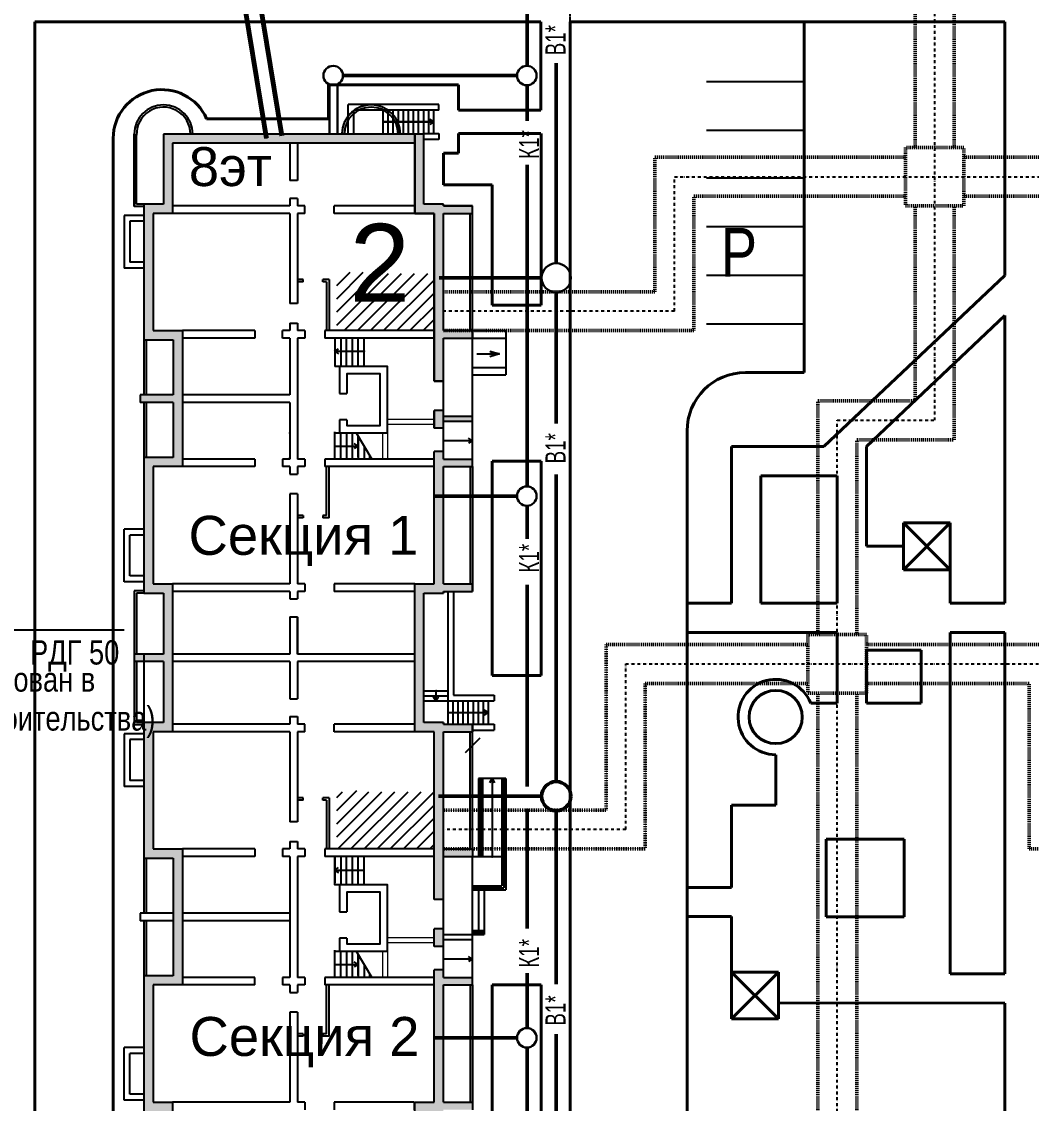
# Model space of a CAD drawing. Header units: millimetres. Extents: x 1819 to 103850, y 69161 to 132521.
# Drawn here: x 29863 to 40223, y 105575 to 116678 of the extents above; entities that cross this region are included whole.
import ezdxf

# ---------------------------------------------------------------- set-up
doc = ezdxf.new("R2010")
doc.units = ezdxf.units.MM
for name, pattern in [('DASHED', [0.75, 0.5, -0.25]), ('DASHED2', [0.375, 0.25, -0.125]), ('KL', [4, 2, -2]), ('PKP', [12, 6, -3, 0, -3])]:
    doc.linetypes.add(name, pattern=pattern)
for name, color, linetype in [('A3-05', 2, 'Continuous'), ('ГСН', 2, 'Continuous'), ('Картограмма', 104, 'Continuous'), ('ЛИНИЯ', 7, 'Continuous'), ('Покрытия', 13, 'Continuous'), ('СТЕНЫ', 7, 'Continuous'), ('СЪЕМКА', 46, 'Continuous'), ('ТС', 1, 'Continuous')]:
    doc.layers.add(name, color=color, linetype=linetype)
doc.layers.add('В1', color=140, linetype='Continuous', lineweight=80)
doc.layers.add('К2', color=54, linetype='Continuous', lineweight=60)
doc.styles.add('SPEC', font='RUSS.shx', dxfattribs={"width": 0.7})
doc.styles.get("Standard").update_dxf_attribs({"font": 'txt.shx', "width": 0.8})
doc.styles.add('ZAGOL', font='arial.ttf', dxfattribs={"width": 1.2})
doc.styles.add('СГЕНЕРИР_СТИЛЬ_3', font='arial.ttf')
doc.linetypes.add('FENCELINE1', pattern='A,0.25,-0.1,[133,ltypeshp.shx,S=0.1,R=0,X=-0.1,Y=0],-0.1,1', length=1.45)
doc.linetypes.add('oIo_LINE', pattern='A,2.5,-0.25,[133,ltypeshp.shx,S=0.1,R=0,X=-0.1,Y=0.3],-0.2,[130,ltypeshp.shx,S=0.5,R=-25,X=0,Y=0],-0.2,[133,ltypeshp.shx,S=0.1,R=0,X=-0.1,Y=-0.3],-0.25', length=3.4)
doc.linetypes.add('Provod_pr', pattern='A,15,-1.5,["/",Standard,S=2.5,R=0,X=-0.75,Y=-1.25],-1.5', length=18)
picture_1 = doc.add_image_def('image1.tif', size_in_pixel=(4134, 3602))
pattern_1 = [(45, (-852476.14, 1172171.73), (-67.351921, 67.351921), [])]

# ---------------------------------------------------------------- blocks, each defined once
blk = doc.blocks.new('_OBLIQUE')
at = {"color": 0, "linetype": 'ByBlock'}
blk.add_line((-0.5, -0.5), (0.5, 0.5), dxfattribs=at)

msp = doc.modelspace()

# ---------------------------------------------------------------- hatches: boundary and pattern name
at = {"layer": 'СТЕНЫ', "linetype": 'Continuous'}
for points in [[(31418.76, 113412.38), (31418.76, 112846.38), (31078.76, 112846.38), (31078.76, 112770.38), (31418.76, 112770.38), (31418.76, 112204.38), (31118.76, 112204.38), (31118.76, 112110.38), (31512.76, 112110.38), (31512.76, 112282.38), (31512.76, 113506.38), (31212.76, 113506.38), (31212.76, 114710.38), (31412.76, 114710.38), (31412.76, 114882.38), (31412.76, 115430.38), (32031.09, 115430.38), (32031.09, 115524.38), (31318.76, 115524.38), (31318.76, 114804.38), (31118.76, 114804.38), (31118.76, 113412.38)], [(33896.76, 115430.38), (33896.76, 115524.38), (32031.09, 115524.38), (32031.09, 115430.38)], [(34190.76, 112988.38), (34190.76, 113430.38), (34490.76, 113432.38), (34490.76, 113506.38), (34190.76, 113506.38), (34190.76, 114710.38), (34490.76, 114710.38), (34490.76, 114786.38), (34190.76, 114786.38), (34190.76, 114804.38), (33990.76, 114804.38), (33990.76, 115524.38), (33896.76, 115524.38), (33896.76, 115430.38), (33896.76, 114710.38), (34096.76, 114710.38), (34096.76, 112988.38)], [(31412.76, 109390.38), (31412.76, 110586.38), (31412.76, 110906.38), (31212.76, 110906.38), (31212.76, 112110.38), (31118.76, 112110.38), (31118.76, 110812.38), (31318.76, 110812.38), (31318.76, 110186.38), (31018.76, 110186.38), (31018.76, 110110.38), (31318.76, 110110.38), (31318.76, 109484.38), (31118.76, 109484.38), (31118.76, 108092.38), (31418.76, 108092.38), (31418.76, 106884.38), (31118.76, 106884.38), (31118.76, 105492.38), (31318.76, 105492.38), (31318.76, 104772.38), (33990.76, 104772.38), (33990.76, 105492.38), (34190.76, 105492.38), (34190.76, 105510.38), (34490.76, 105510.38), (34490.76, 105586.38), (34190.76, 105586.38), (34190.76, 106790.38), (34490.76, 106790.38), (34490.76, 106866.38), (34190.76, 106866.38), (34190.76, 106944.38), (34096.76, 106944.38), (34096.76, 105586.38), (33896.76, 105586.38), (33896.76, 104866.38), (33416.76, 104866.38), (31412.76, 104866.38), (31412.76, 105266.38), (31412.76, 105586.38), (31212.76, 105586.38), (31212.76, 106790.38), (31239.76, 106790.38), (31512.76, 106790.38), (31512.76, 108014.38), (31512.76, 108186.38), (31391.76, 108186.38), (31212.76, 108186.38), (31212.76, 109390.38)], [(34190.76, 107186.38), (34190.76, 107366.38), (34096.76, 107366.38), (34096.76, 107186.38)]]:
    msp.add_hatch(color=244, dxfattribs=at).paths.add_polyline_path(points)
h = msp.add_hatch(color=244, dxfattribs=at)
h.paths.add_polyline_path([(34096.76, 109390.38), (34096.76, 107668.38), (34190.76, 107668.38), (34190.76, 108110.38), (34190.76, 109390.38), (34490.76, 109390.38), (34490.76, 109466.38), (34190.76, 109466.38), (34190.76, 109484.38), (33990.76, 109484.38), (33990.76, 110812.38), (34190.76, 110812.38), (34190.76, 110830.38), (34490.76, 110830.38), (34490.76, 110906.38), (34190.76, 110906.38), (34190.76, 112110.38), (34490.76, 112110.38), (34490.76, 112186.38), (34210.76, 112186.38), (34190.76, 112186.38), (34190.76, 112264.38), (34096.76, 112264.38), (34096.76, 110906.38), (33896.76, 110906.38), (33896.76, 109390.38)])
h.paths.add_polyline_path([(34490.76, 108110.38), (34490.76, 108186.38), (34190.76, 108186.38), (34190.76, 108110.38)], flags=17)
h.paths.add_polyline_path([(34490.76, 112578.38), (34490.76, 112628.38), (34190.76, 112628.38), (34190.76, 112578.38)])
h.paths.add_polyline_path([(34190.76, 112506.38), (34190.76, 112686.38), (34096.76, 112686.38), (34096.76, 112506.38)])
at = {"layer": 'ТС'}
h = msp.add_hatch(dxfattribs=at)
h.set_pattern_fill('ANSI31', color=256, scale=30, style=0)
h.set_pattern_definition(pattern_1)
h.paths.add_polyline_path([(34096.76, 113874.38), (34096.76, 114093.24), (33399.31, 114093.24), (33399.31, 114105.1), (33199.65, 114105.1), (33199.65, 114093.24), (33096.85, 114093.24), (33096.85, 113506.38), (34096.76, 113506.38)])
h = msp.add_hatch(dxfattribs=at)
h.set_pattern_fill('ANSI31', color=256, scale=30, style=0)
h.set_pattern_definition(pattern_1)
h.paths.add_polyline_path([(34096.76, 108773.24), (33399.31, 108773.24), (33399.31, 108785.1), (33199.65, 108785.1), (33199.65, 108773.24), (33096.85, 108773.24), (33096.85, 108186.38), (34096.76, 108186.38)])

# ---------------------------------------------------------------- linework, layer by layer
at = {"linetype": 'Provod_pr', "ltscale": 0.05}
msp.add_line((32375.54, 115479.46), (32072.09, 117327.51), dxfattribs=at)
at = {"linetype": 'oIo_LINE', "lineweight": 50, "ltscale": 20, "const_width": 50}
msp.add_lwpolyline([(32072.09, 117327.51), (32375.54, 115479.46)], dxfattribs=at)
at = {"layer": 'A3-05', "color": 7}
for p, q in [((31318.76, 115524.38), (31318.76, 114804.38)), ((33990.76, 115524.38), (31318.76, 115524.38)), ((33990.76, 114804.38), (33990.76, 115524.38)), ((31318.76, 114804.38), (31118.76, 114804.38)), ((31118.76, 114804.38), (31118.76, 113412.38)), ((34190.76, 114804.38), (33990.76, 114804.38))]:
    msp.add_line(p, q, dxfattribs=at)
at = {"layer": 'В1', "lineweight": 50, "ltscale": 20}
for p, q in [((35348.76, 114198.26), (35348.76, 116250.06)), ((35198.76, 114048.26), (34145.8, 114048.26)), ((35348.76, 112553.31), (35348.76, 113898.26)), ((35348.76, 108878.26), (35348.76, 112029.74)), ((35198.76, 108728.26), (34141.07, 108728.26)), ((35348.76, 106798.05), (35348.76, 108578.26)), ((35348.76, 102918.38), (35348.76, 106285.57))]:
    msp.add_line(p, q, dxfattribs=at)
at = {"layer": 'В1', "lineweight": 30, "ltscale": 20}
msp.add_circle((35348.76, 114048.26), 150, dxfattribs=at)
at = {"layer": 'В1', "lineweight": 50, "ltscale": 20}
msp.add_circle((35348.76, 108728.26), 150, dxfattribs=at)
at = {"layer": 'ГСН', "color": 5}
msp.add_line((30914.99, 110433.75), (27232.54, 110433.75), dxfattribs=at)
at = {"layer": 'К2', "lineweight": 50, "ltscale": 20}
for p, q in [((35048.76, 116224.37), (35048.76, 119888.27)), ((33160.21, 116124.38), (34947.35, 116124.38)), ((35048.76, 115659.99), (35048.76, 116024.39)), ((35048.76, 113934.62), (35048.76, 115207.51)), ((35048.76, 111908.37), (35048.76, 113934.62)), ((34947.35, 111808.38), (34096.76, 111808.38)), ((35048.76, 111368.1), (35048.76, 111708.39)), ((35048.76, 108826.56), (35048.76, 110898.45)), ((35048.76, 107369.12), (35048.76, 108597.43)), ((35048.76, 106348.37), (35048.76, 106912.18)), ((34947.35, 106248.38), (34096.76, 106248.38)), ((35048.76, 103168.37), (35048.76, 106148.39))]:
    msp.add_line(p, q, dxfattribs=at)
at = {"layer": 'К2', "lineweight": 30, "ltscale": 20}
for p, q in [((33022.57, 116031.74), (33022.57, 115516.9)), ((33104.6, 116034.77), (33104.6, 115518.64))]:
    msp.add_line(p, q, dxfattribs=at)
for centre in [(33060.21, 116124.38), (35047.35, 116124.38), (35047.35, 111808.38), (35047.35, 106248.38)]:
    msp.add_circle(centre, 100, dxfattribs=at)
at = {"layer": 'Картограмма', "color": 7, "linetype": 'DASHED2', "ltscale": 30}
msp.add_line((35490.76, 116676.38), (35490.76, 117276.38), dxfattribs=at)
at = {"layer": 'Картограмма', "color": 22}
for p, q in [((35996.9, 116676.38), (36348.79, 116676.38)), ((35996.9, 116676.38), (36348.79, 116676.38)), ((38390.76, 116676.38), (38898.3, 116676.38)), ((35490.76, 116176.38), (35490.76, 109097.91)), ((35490.76, 116176.38), (35490.76, 109097.91)), ((35490.76, 116176.38), (35490.76, 113986.75)), ((35490.76, 116176.38), (35490.76, 114638.41)), ((37890.76, 116176.38), (37890.76, 114638.41)), ((34690.76, 114504.38), (34690.76, 113986.75)), ((31118.76, 110191.38), (31118.76, 108225.38)), ((36690.76, 105868.38), (36690.76, 109397.91)), ((29998.14, 108135.38), (29998.14, 108225.38)), ((38117.51, 107787.89), (38117.51, 107981.93)), ((38117.51, 107787.89), (38117.51, 107981.93)), ((38917.51, 107787.89), (38917.51, 107981.93)), ((38917.51, 107787.89), (38917.51, 107981.93))]:
    msp.add_line(p, q, dxfattribs=at)
at = {"layer": 'ЛИНИЯ', "lineweight": 40}
for p, q in [((35190.76, 116676.38), (29998.14, 116676.38)), ((29998.14, 104568.38), (29998.14, 116676.38)), ((35190.76, 115768.38), (35190.76, 116676.38)), ((35490.76, 104568.38), (35490.76, 116676.38)), ((39950.76, 116676.38), (35490.76, 116676.38)), ((37890.76, 113076.38), (37890.76, 116676.38)), ((39950.76, 116676.38), (39950.76, 114073.26)), ((33012.76, 115680.38), (33012.76, 116028.38)), ((33012.76, 116028.38), (34344.76, 116028.38)), ((34344.76, 116028.38), (34344.76, 115768.38)), ((34344.76, 115768.38), (35190.76, 115768.38)), ((31761.16, 115680.38), (33012.76, 115680.38)), ((30802.9, 115480.38), (30802.9, 104772.38)), ((34344.76, 115528.38), (35190.76, 115528.38)), ((34344.76, 115528.38), (34344.76, 115328.38)), ((35194.82, 115528.38), (35194.82, 113768.01)), ((34190.76, 115328.38), (34190.76, 115004.38)), ((34190.76, 115328.38), (34344.76, 115328.38)), ((34190.76, 115328.38), (34190.76, 115004.38)), ((34190.76, 115004.38), (34690.76, 115004.38)), ((34690.76, 115004.38), (34690.76, 113768.01)), ((38095.23, 112316.74), (39950.76, 114073.26)), ((34690.76, 113768.01), (35194.82, 113768.01)), ((38531.61, 112316.74), (39950.76, 113660.16)), ((39950.76, 113660.16), (39950.76, 110709.88)), ((37290.76, 113076.38), (37890.76, 113076.38)), ((36690.76, 104568.38), (36690.76, 112476.38)), ((37147.92, 110709.88), (37147.92, 112316.74)), ((38095.23, 112316.74), (37147.92, 112316.74)), ((38531.61, 112316.74), (38531.61, 111292.86)), ((34690.76, 112168.38), (35194.82, 112168.38)), ((34690.76, 112168.38), (34690.76, 109966.38)), ((35194.82, 112168.38), (35194.82, 109966.38)), ((37447.92, 110709.88), (37447.92, 112016.74)), ((38230.65, 112016.74), (37447.92, 112016.74)), ((38230.65, 110709.88), (38230.65, 112016.74)), ((38911.35, 111532.86), (38911.35, 111052.86)), ((38911.35, 111532.86), (39391.35, 111532.86)), ((38911.35, 111532.86), (39391.35, 111052.86)), ((39391.35, 111532.86), (38911.35, 111052.86)), ((39391.35, 111532.86), (39391.35, 111052.86)), ((38911.35, 111292.86), (38531.61, 111292.86)), ((38911.35, 111052.86), (39391.35, 111052.86)), ((39391.35, 110709.88), (39391.35, 111052.86)), ((37147.92, 110709.88), (36690.76, 110709.88)), ((38230.65, 110709.88), (37447.92, 110709.88)), ((39950.76, 110709.88), (39391.35, 110709.88)), ((38231.61, 110409.88), (36690.76, 110409.88)), ((38231.61, 110409.88), (38231.61, 109684.14)), ((38231.61, 110409.88), (38231.61, 109684.14)), ((39950.76, 110409.88), (39391.35, 110409.88)), ((39391.35, 106905.67), (39391.35, 110409.88)), ((39391.35, 106905.67), (39391.35, 110409.88)), ((39950.76, 110409.88), (39950.76, 106905.2)), ((38531.61, 110228.3), (38531.61, 109684.14)), ((39091.35, 110228.3), (38531.61, 110228.3)), ((38531.61, 110228.3), (38531.61, 109684.14)), ((39091.35, 110228.3), (38531.61, 110228.3)), ((39091.35, 109684.14), (39091.35, 110228.3)), ((34690.76, 109966.38), (35194.82, 109966.38)), ((38231.61, 109684.14), (37959.34, 109684.14)), ((39091.35, 109684.14), (38531.61, 109684.14)), ((39391.35, 107405.67), (39391.35, 109397.91)), ((37601.13, 108637.09), (37601.13, 109154.08)), ((37147.92, 107791.9), (37147.92, 108637.09)), ((37147.92, 108637.09), (37601.13, 108637.09)), ((38117.51, 107489.52), (38117.51, 108287.89)), ((38117.51, 108287.89), (38917.51, 108287.89)), ((38117.51, 108287.89), (38917.51, 108287.89)), ((38917.51, 107489.52), (38917.51, 108287.89)), ((37147.92, 107791.9), (36690.76, 107791.9)), ((37147.92, 107491.9), (36690.76, 107491.9)), ((37147.92, 106607.56), (37147.92, 107491.9)), ((38917.51, 107489.52), (38117.51, 107489.52)), ((37147.92, 106922.95), (37147.92, 106442.95)), ((37147.92, 106922.95), (37627.92, 106922.95)), ((37147.92, 106922.95), (37627.92, 106442.95)), ((37627.92, 106922.95), (37147.92, 106442.95)), ((37627.92, 106922.95), (37627.92, 106442.95)), ((39391.35, 106905.67), (39950.76, 106905.2)), ((34690.76, 106790.38), (35194.82, 106790.38)), ((34690.76, 106790.38), (34690.76, 105310.38)), ((35194.82, 106790.38), (35194.82, 104768.38)), ((37627.92, 106607.15), (39950.76, 106605.2)), ((39950.76, 106605.2), (39950.76, 103568.38)), ((37147.92, 106442.95), (37627.92, 106442.95))]:
    msp.add_line(p, q, dxfattribs=at)
at = {"layer": 'ЛИНИЯ'}
for p, q in [((30098.76, 116676.38), (29998.14, 116676.38)), ((36890.76, 116063.05), (37890.76, 116063.05)), ((36890.76, 115563.05), (37890.76, 115563.05)), ((36890.76, 115076.38), (37890.76, 115076.38)), ((36890.76, 114576.38), (37890.76, 114576.38)), ((36890.76, 114076.38), (37890.76, 114076.38)), ((36890.76, 113576.38), (37890.76, 113576.38)), ((37890.76, 113076.38), (37290.76, 113076.38))]:
    msp.add_line(p, q, dxfattribs=at)
at = {"layer": 'ЛИНИЯ', "linetype": 'Continuous', "lineweight": 20}
msp.add_line((34092.9, 106386.38), (34092.9, 106066.38), dxfattribs=at)
at = {"layer": 'ЛИНИЯ', "lineweight": 40}
msp.add_circle((37600.58, 109540.52), 272.99, dxfattribs=at)
for centre, radius, start, end in [((31302.9, 115480.38), 500, 23.578178, 180), ((37290.76, 112476.38), 600, 90, 180), ((37600.58, 109540.52), 386.44, 21.817441, 270.081839)]:
    msp.add_arc(centre, radius, start, end, dxfattribs=at)
at = {"layer": 'Покрытия'}
for p, q in [((34535.03, 113267.51), (34766.23, 113267.51)), ((34766.23, 113267.51), (34666.13, 113238.75)), ((34666.14, 113297.1), (34766.23, 113267.51)), ((34766.23, 113267.51), (34670.36, 113267.51))]:
    msp.add_line(p, q, dxfattribs=at)
at = {"layer": 'СТЕНЫ', "color": 244}
for p, q in [((34144.76, 115828.38), (33212.76, 115828.38)), ((33212.76, 115524.38, 153.52), (33212.76, 115828.38, -37.75)), ((34144.76, 115768.38), (34144.76, 115828.38)), ((34144.76, 115768.38), (33272.76, 115768.38)), ((33272.76, 115524.38, 153.52), (33272.76, 115768.38)), ((33572.76, 115528.38), (33572.76, 115768.38)), ((33624.76, 115528.38), (33624.76, 115768.38)), ((33676.76, 115528.38), (33676.76, 115768.38)), ((33728.76, 115528.38), (33728.76, 115768.38)), ((33780.76, 115528.38), (33780.76, 115768.38)), ((33832.76, 115528.38), (33832.76, 115768.38)), ((33884.76, 115528.38), (33884.76, 115768.38)), ((33936.76, 115528.38), (33936.76, 115768.38)), ((33988.76, 115528.38), (33988.76, 115768.38)), ((34040.76, 115528.38), (34040.76, 115768.38)), ((34092.76, 115528.38), (34092.76, 115768.38)), ((34092.76, 115648.38), (33572.76, 115648.38)), ((33572.76, 115648.38), (34092.76, 115648.38)), ((34092.76, 115648.38), (34051.12, 115674.21)), ((34092.76, 115648.38), (34051.12, 115622.55)), ((31018.76, 115524.38), (31018.76, 114786.38)), ((31018.76, 114780.38), (31018.76, 115524.38)), ((31042.76, 114804.38), (31042.76, 115524.38)), ((31318.76, 115524.38), (31318.76, 114804.38)), ((33990.76, 115524.38), (31318.76, 115524.38)), ((33896.76, 114710.38), (33896.76, 115524.38)), ((33990.76, 114804.38), (33990.76, 115524.38)), ((34144.76, 115468.38), (33990.76, 115468.38)), ((33994.76, 115528.38), (34144.76, 115528.38)), ((34144.76, 115528.38), (34144.76, 115468.38)), ((31412.76, 115430.38), (31412.76, 114710.38)), ((33896.76, 115430.38), (31412.76, 115430.38)), ((32616.76, 115430.38), (32616.76, 115046.38)), ((32692.76, 115430.38), (32692.76, 115046.38)), ((32692.76, 115046.38), (32616.76, 115046.38)), ((31118.76, 114804.38), (31042.76, 114804.38)), ((31318.76, 114804.38), (31118.76, 114804.38)), ((31118.76, 114804.38), (31118.76, 113412.38)), ((31412.76, 114882.38), (31412.76, 114710.38)), ((32692.76, 114864.38), (32616.76, 114864.38)), ((32616.76, 114864.38), (32616.76, 114786.38)), ((32692.76, 114864.38), (32692.76, 114786.38)), ((34190.76, 114804.38), (33990.76, 114804.38)), ((34190.76, 114786.38), (34190.76, 114804.38)), ((34190.76, 114786.38), (34190.76, 114804.38)), ((31118.76, 114780.38), (31018.76, 114780.38)), ((31412.76, 114710.38), (31212.76, 114710.38)), ((31212.76, 114710.38), (31212.76, 113506.38)), ((32616.76, 114786.38), (31412.76, 114786.38)), ((32616.76, 114710.38), (31412.76, 114710.38)), ((32616.76, 114710.38), (32616.76, 113786.38)), ((32770.76, 114786.38), (32692.76, 114786.38)), ((32770.76, 114710.38), (32692.76, 114710.38)), ((32692.76, 114710.38), (32692.76, 113786.38)), ((32770.76, 114710.38), (32770.76, 114786.38)), ((33896.76, 114786.38), (33070.76, 114786.38)), ((33070.76, 114710.38), (33070.76, 114786.38)), ((33896.76, 114710.38), (33070.76, 114710.38)), ((34096.76, 114710.38), (33896.76, 114710.38)), ((34096.76, 113662.38, 180), (34096.76, 114710.38)), ((34190.76, 114786.38), (34490.76, 114786.38)), ((34190.76, 113506.38), (34190.76, 114710.38)), ((34190.76, 114710.38), (34490.76, 114710.38)), ((34466.76, 113506.38), (34466.76, 114710.38)), ((34490.76, 113506.38), (34490.76, 114710.38)), ((30916.76, 114688.38, 180), (30916.76, 114148.38, 180)), ((31114.76, 114688.38, 180), (30916.76, 114688.38, 180)), ((30974.76, 114628.38, 180), (30974.76, 114208.38, 180)), ((31114.76, 114628.38, 180), (30974.76, 114628.38, 180)), ((31116.76, 114148.38, 180), (30916.76, 114148.38, 180)), ((31116.76, 114208.38, 180), (30974.76, 114208.38, 180)), ((32752.76, 114032.38), (32692.76, 114032.38)), ((32752.76, 114006.38), (32752.76, 114032.38)), ((32752.76, 114006.38), (32752.76, 114032.38)), ((32952.76, 114006.38), (32952.76, 114032.38)), ((33018.76, 114032.38), (32952.76, 114032.38)), ((32952.76, 114006.38), (32952.76, 114032.38)), ((33018.76, 114032.38), (32952.76, 114032.38)), ((33018.76, 114032.38), (33018.76, 113506.38)), ((32752.76, 114006.38), (32692.76, 114006.38)), ((32992.76, 114006.38), (32952.76, 114006.38)), ((32992.76, 114006.38), (32952.76, 114006.38)), ((32992.76, 114006.38), (32992.76, 113506.38)), ((34096.76, 112988.38), (34096.76, 113874.38)), ((32692.76, 113786.38), (32616.76, 113786.38)), ((32692.76, 113786.38), (32616.76, 113786.38)), ((32616.76, 113584.38), (32616.76, 113506.38)), ((32616.76, 113584.38), (32692.76, 113584.38)), ((32616.76, 113584.38), (32692.76, 113584.38)), ((32692.76, 113584.38), (32692.76, 113506.38)), ((31212.76, 113506.38), (31239.76, 113506.38)), ((31212.76, 113506.38), (31512.76, 113506.38)), ((31512.76, 113506.38), (31512.76, 112110.38)), ((32256.76, 113506.38), (31512.76, 113506.38)), ((32616.76, 113506.38), (32538.76, 113506.38)), ((32538.76, 113430.38), (32538.76, 113506.38)), ((32770.76, 113506.38), (32692.76, 113506.38)), ((32770.76, 113506.38), (32770.76, 113430.38)), ((34096.76, 113506.38), (32972.76, 113506.38)), ((32972.76, 113506.38), (32972.76, 113430.38)), ((34190.76, 113506.38), (34490.76, 113506.38)), ((34190.76, 113506.38), (34490.76, 113506.38)), ((34490.72, 113507.35), (34830.69, 113507.35)), ((34490.76, 113506.38), (34490.76, 113430.38)), ((34490.76, 113506.38), (34490.76, 113430.38)), ((34830.69, 113507.35), (34830.69, 113052.17)), ((31118.76, 113412.38), (31418.76, 113412.38)), ((31118.76, 113412.38), (31118.76, 112846.38)), ((31142.76, 113412.38), (31142.76, 112846.38)), ((31418.76, 113412.38), (31418.76, 112846.38)), ((32256.76, 113430.38), (31512.76, 113430.38)), ((32616.76, 113430.38), (32538.76, 113430.38)), ((32616.76, 113430.38), (32616.76, 112846.38)), ((32692.76, 113430.38), (32692.76, 112186.38)), ((32770.76, 113430.38), (32692.76, 113430.38)), ((34096.76, 113430.38), (32972.76, 113430.38)), ((33076.76, 113430.38), (33076.76, 113138.38)), ((33136.76, 113430.38), (33136.76, 113138.38)), ((33196.76, 113138.38), (33196.76, 113430.38)), ((33256.76, 113138.38), (33256.76, 113430.38)), ((33316.76, 113138.38), (33316.76, 113430.38)), ((33376.76, 113138.38), (33376.76, 113430.38)), ((34190.76, 112186.38), (34190.76, 113430.38)), ((34190.76, 113430.38), (34490.76, 113430.38)), ((34210.76, 113430.38), (34490.76, 113430.38)), ((34490.72, 113430.38), (34830.69, 113430.38)), ((34490.76, 112630.38), (34490.76, 113432.38)), ((33074.52, 113295.38), (33116.15, 113321.21)), ((33074.52, 113295.38), (33378.35, 113296.11)), ((33074.52, 113295.38), (33116.15, 113269.55)), ((33124.76, 113138.38), (33076.76, 113138.38)), ((34490.72, 113128.38), (34830.69, 113128.38)), ((34490.72, 113052.17), (34830.69, 113052.17)), ((34190.76, 112988.38), (34096.76, 112988.38)), ((31078.76, 112846.38), (31078.76, 112770.38)), ((31418.76, 112846.38), (31078.76, 112846.38)), ((32616.76, 112846.38), (31512.76, 112846.38)), ((31418.76, 112770.38), (31078.76, 112770.38)), ((31118.76, 112770.38), (31118.76, 112204.38)), ((31142.76, 112770.38), (31142.76, 112204.38)), ((31418.76, 112770.38), (31418.76, 112204.38)), ((32616.76, 112770.38), (31512.76, 112770.38)), ((32616.76, 112770.38), (32616.76, 112186.38)), ((34096.76, 112506.38), (34096.76, 112686.38)), ((34096.76, 112686.38), (34096.76, 112506.38)), ((34190.76, 112686.38), (34096.76, 112686.38)), ((34190.76, 112628.38), (34490.76, 112628.38)), ((34490.76, 112186.38), (34490.76, 112628.38)), ((34190.76, 112506.38), (34096.76, 112506.38)), ((34190.76, 112578.38), (34490.76, 112578.38)), ((34200.76, 112578.38), (34490.76, 112578.38)), ((32616.76, 112462.38), (32616.76, 112450.38)), ((32616.76, 112450.38), (32616.76, 112462.38)), ((33076.76, 112446.38), (33076.76, 112467.38)), ((33136.76, 112186.38), (33136.76, 112457.38)), ((33196.76, 112457.38), (33196.76, 112186.38)), ((33256.76, 112186.38), (33256.76, 112457.38)), ((33316.76, 112206.38), (33316.76, 112420.77)), ((33316.76, 112420.77), (33316.76, 112186.38)), ((34490.76, 112376.38), (34190.76, 112376.38)), ((34490.76, 112376.38), (34449.12, 112402.21)), ((34490.76, 112376.38), (34449.12, 112350.55)), ((31512.76, 112282.38), (31512.76, 112110.38)), ((33076.76, 112321.38), (33316.76, 112321.38)), ((33316.76, 112321.38), (33275.12, 112347.21)), ((33316.76, 112321.38), (33275.12, 112295.55)), ((33376.76, 112319.79), (33376.76, 112186.38)), ((34096.76, 110906.38), (34096.76, 112264.38)), ((34190.76, 112264.38), (34096.76, 112264.38)), ((31418.76, 112204.38), (31118.76, 112204.38)), ((31118.76, 112204.38), (31118.76, 110812.38)), ((32256.76, 112186.38), (31512.76, 112186.38)), ((32538.76, 112186.38), (32538.76, 112110.38)), ((32616.76, 112186.38), (32538.76, 112186.38)), ((32616.76, 112202.38), (32616.76, 112204.38)), ((32770.76, 112186.38), (32692.76, 112186.38)), ((32770.76, 112186.38), (32770.76, 112110.38)), ((34096.76, 112186.38), (32972.76, 112186.38)), ((32972.76, 112186.38), (32972.76, 112110.38)), ((33436.76, 112186.38), (33436.76, 112218.82)), ((34190.76, 112186.38), (34490.76, 112186.38)), ((34210.76, 112186.38), (34490.76, 112186.38)), ((34490.76, 112110.38), (34490.76, 112186.38)), ((34490.76, 112110.38), (34490.76, 112186.38)), ((31512.76, 112110.38), (31212.76, 112110.38)), ((31239.76, 112110.38), (31212.76, 112110.38)), ((31212.76, 112110.38), (31212.76, 110906.38)), ((32256.76, 112110.38), (31512.76, 112110.38)), ((32616.76, 112110.38), (32538.76, 112110.38)), ((32616.76, 112110.38), (32616.76, 112032.38)), ((32616.76, 112032.38), (32692.76, 112032.38)), ((32692.76, 112110.38), (32692.76, 112032.38)), ((32770.76, 112110.38), (32692.76, 112110.38)), ((34096.76, 112110.38), (32972.76, 112110.38)), ((32992.76, 111610.38), (32992.76, 112110.38)), ((33018.76, 111584.38), (33018.76, 112110.38)), ((34190.76, 110906.38), (34190.76, 112110.38)), ((34190.76, 112110.38), (34490.76, 112110.38)), ((34190.76, 112110.38), (34490.76, 112110.38)), ((34466.76, 112110.38), (34466.76, 110906.38)), ((34490.76, 112110.38), (34490.76, 110906.38)), ((32616.76, 111830.38), (32616.76, 110906.38)), ((32692.76, 111830.38), (32616.76, 111830.38)), ((32692.76, 111830.38), (32692.76, 110906.38)), ((32752.76, 111610.38), (32692.76, 111610.38)), ((32752.76, 111584.38), (32692.76, 111584.38)), ((32752.76, 111610.38), (32752.76, 111584.38)), ((32952.76, 111610.38), (32952.76, 111584.38)), ((32992.76, 111610.38), (32952.76, 111610.38)), ((33018.76, 111584.38), (32952.76, 111584.38)), ((30914.76, 110928.38, 180), (30914.76, 111468.38, 180)), ((31116.76, 111468.38, 180), (30914.76, 111468.38, 180)), ((30974.76, 110988.38, 180), (30974.76, 111408.38, 180)), ((31116.76, 111408.38, 180), (30974.76, 111408.38, 180)), ((31114.76, 110928.38, 180), (30914.76, 110928.38, 180)), ((31114.76, 110988.38, 180), (30974.76, 110988.38, 180)), ((31018.76, 110836.38), (31018.76, 110186.38)), ((31118.76, 110836.38), (31018.76, 110836.38)), ((31042.76, 110812.38), (31042.76, 110186.38)), ((31118.76, 110812.38), (31042.76, 110812.38)), ((31118.76, 110812.38), (31318.76, 110812.38)), ((31212.76, 110906.38), (31412.76, 110906.38)), ((31318.76, 110812.38), (31318.76, 110186.38)), ((31412.76, 110906.38), (31412.76, 110586.38)), ((32616.76, 110906.38), (31412.76, 110906.38)), ((32616.76, 110830.38), (31412.76, 110830.38)), ((32616.76, 110830.38), (32616.76, 110752.38)), ((32770.76, 110906.38), (32692.76, 110906.38)), ((32692.76, 110830.38), (32692.76, 110752.38)), ((32770.76, 110830.38), (32692.76, 110830.38)), ((32770.76, 110906.38), (32770.76, 110830.38)), ((33070.76, 110906.38), (33070.76, 110830.38)), ((33896.76, 110906.38), (33070.76, 110906.38)), ((33896.76, 110830.38), (33070.76, 110830.38)), ((33896.76, 109390.38), (33896.76, 110906.38)), ((33896.76, 110906.38), (34096.76, 110906.38)), ((33990.76, 109484.38), (33990.76, 110812.38)), ((33990.76, 110812.38), (34190.76, 110812.38)), ((34190.76, 110906.38), (34490.76, 110906.38)), ((34190.76, 110906.38), (34490.76, 110906.38)), ((34190.76, 110812.38), (34190.76, 110830.38)), ((34190.76, 110812.38), (34190.76, 110830.38)), ((34190.76, 110830.38), (34190.76, 110812.38)), ((34190.76, 110830.38), (34490.76, 110830.38)), ((34190.76, 110830.38), (34190.76, 110812.38)), ((34190.76, 110830.38), (34490.76, 110830.38)), ((34234.76, 110830.38), (34234.76, 109466.38)), ((34294.76, 110830.38), (34294.76, 109766.38)), ((34490.76, 110830.38), (34490.76, 110906.38)), ((32616.76, 110752.38), (32692.76, 110752.38)), ((31412.76, 110586.38), (31412.76, 109390.38)), ((32616.76, 110570.38), (32616.76, 110186.38)), ((32616.76, 110570.38), (32692.76, 110570.38)), ((32692.76, 110186.38), (32692.76, 110570.38)), ((32692.76, 110566.38), (32692.76, 110186.38)), ((32692.76, 110566.38), (32692.76, 110186.38)), ((31318.76, 110186.38), (31018.76, 110186.38)), ((31018.76, 110186.38), (31018.76, 110110.38)), ((32616.76, 110186.38), (31412.76, 110186.38)), ((33896.76, 110186.38), (32692.76, 110186.38)), ((31018.76, 110110.38), (31018.76, 109460.38)), ((31318.76, 110110.38), (31018.76, 110110.38)), ((31042.76, 110110.38), (31042.76, 109484.38)), ((31318.76, 110110.38), (31318.76, 109484.38)), ((32616.76, 110110.38), (31412.76, 110110.38)), ((32616.76, 110110.38), (32616.76, 109726.38)), ((32692.76, 110110.38), (32692.76, 109726.38)), ((33896.76, 110110.38), (32692.76, 110110.38)), ((33994.76, 109810.38), (34234.76, 109810.38)), ((34114.76, 109810.38), (34114.76, 109706.38)), ((32616.76, 109726.38), (32692.76, 109726.38)), ((33994.76, 109758.38), (34234.76, 109758.38)), ((33994.76, 109706.38), (34234.76, 109706.38)), ((34114.76, 109706.38), (34088.93, 109748.02)), ((34114.76, 109706.38), (34140.59, 109748.02)), ((34234.76, 109706.38), (34710.76, 109706.38)), ((34286.76, 109706.38), (34286.76, 109466.38)), ((34294.76, 109766.38), (34710.76, 109766.38)), ((34338.76, 109706.38), (34338.76, 109466.38)), ((34390.76, 109706.38), (34390.76, 109466.38)), ((34442.76, 109706.38), (34442.76, 109466.38)), ((34494.76, 109706.38), (34494.76, 109466.38)), ((34546.76, 109706.38), (34546.76, 109466.38)), ((34598.76, 109706.38), (34598.76, 109466.38)), ((34650.76, 109706.38), (34650.76, 109466.38)), ((34710.76, 109766.38), (34710.76, 109706.38)), ((34234.76, 109586.38), (34650.76, 109586.38)), ((34650.76, 109586.38), (34609.12, 109612.21)), ((34650.76, 109586.38), (34609.12, 109560.55)), ((31118.76, 109484.38), (31042.76, 109484.38)), ((31318.76, 109484.38), (31118.76, 109484.38)), ((31118.76, 109484.38), (31118.76, 108092.38)), ((32616.76, 109544.38), (32616.76, 109466.38)), ((32616.76, 109544.38), (32692.76, 109544.38)), ((32692.76, 109544.38), (32692.76, 109466.38)), ((34190.76, 109484.38), (33990.76, 109484.38)), ((34190.76, 109466.38), (34190.76, 109484.38)), ((34190.76, 109484.38), (34190.76, 109466.38)), ((34190.76, 109466.38), (34190.76, 109484.38)), ((34190.76, 109466.38), (34190.76, 109484.38)), ((30916.76, 109368.38, 180), (30916.76, 108828.38, 180)), ((31114.76, 109368.38, 180), (30916.76, 109368.38, 180)), ((31118.76, 109460.38), (31018.76, 109460.38)), ((31412.76, 109390.38), (31212.76, 109390.38)), ((31212.76, 109390.38), (31212.76, 108186.38)), ((32616.76, 109466.38), (31412.76, 109466.38)), ((32616.76, 109390.38), (31412.76, 109390.38)), ((32616.76, 109390.38), (32616.76, 108466.38)), ((32770.76, 109466.38), (32692.76, 109466.38)), ((32692.76, 109390.38), (32692.76, 108466.38)), ((32770.76, 109390.38), (32692.76, 109390.38)), ((32770.76, 109390.38), (32770.76, 109466.38)), ((33896.76, 109466.38), (33070.76, 109466.38)), ((33070.76, 109390.38), (33070.76, 109466.38)), ((33896.76, 109390.38), (33070.76, 109390.38)), ((34096.76, 109390.38), (33896.76, 109390.38)), ((34096.76, 107668.38), (34096.76, 109390.38)), ((34190.76, 109466.38), (34490.76, 109466.38)), ((34190.76, 109466.38), (34490.76, 109466.38)), ((34190.76, 108110.38), (34190.76, 109390.38)), ((34190.76, 109390.38), (34490.76, 109390.38)), ((34190.76, 109390.38), (34490.76, 109390.38)), ((34466.76, 108186.38), (34466.76, 109390.38)), ((34490.76, 109466.38), (34490.76, 109390.38)), ((34490.76, 109466.38), (34710.76, 109466.38)), ((34490.76, 109406.38), (34710.76, 109406.38)), ((34490.76, 108186.38), (34490.76, 109390.38)), ((34710.76, 109466.38), (34710.76, 109406.38)), ((30974.76, 109308.38, 180), (30974.76, 108888.38, 180)), ((31114.76, 109308.38, 180), (30974.76, 109308.38, 180)), ((31116.76, 108828.38, 180), (30916.76, 108828.38, 180)), ((31116.76, 108888.38, 180), (30974.76, 108888.38, 180)), ((34096.76, 108702.38), (34096.76, 108882.38)), ((34830.69, 108908.38), (34550.69, 108908.38)), ((34550.69, 108908.38), (34550.69, 108108.38)), ((34590.69, 108908.38), (34590.69, 108108.38)), ((34690.69, 108908.38), (34664.86, 108866.75)), ((34690.69, 108908.38), (34690.69, 108108.38)), ((34690.69, 108908.38), (34716.52, 108866.75)), ((34790.69, 108908.38), (34790.69, 107808.38)), ((34830.69, 108908.38), (34830.69, 107768.38)), ((32752.76, 108712.38), (32692.76, 108712.38)), ((32752.76, 108686.38), (32752.76, 108712.38)), ((32952.76, 108686.38), (32952.76, 108712.38)), ((33018.76, 108712.38), (32952.76, 108712.38)), ((33018.76, 108712.38), (33018.76, 108186.38)), ((32752.76, 108686.38), (32692.76, 108686.38)), ((32992.76, 108686.38), (32952.76, 108686.38)), ((32992.76, 108686.38), (32992.76, 108186.38)), ((32692.76, 108466.38), (32616.76, 108466.38)), ((32692.76, 108466.38), (32616.76, 108466.38)), ((32692.76, 108466.38), (32616.76, 108466.38)), ((32616.76, 108264.38), (32616.76, 108186.38)), ((32616.76, 108264.38), (32692.76, 108264.38)), ((32616.76, 108264.38), (32692.76, 108264.38)), ((32616.76, 108264.38), (32692.76, 108264.38)), ((32692.76, 108264.38), (32692.76, 108186.38)), ((31212.76, 108186.38), (31391.76, 108186.38)), ((31391.76, 108186.38), (31512.76, 108186.38)), ((31512.76, 108186.38), (31512.76, 108014.38)), ((32256.76, 108186.38), (31512.76, 108186.38)), ((32256.76, 108186.38), (32256.76, 108110.38)), ((32538.76, 108186.38), (32538.76, 108110.38)), ((32616.76, 108186.38), (32538.76, 108186.38)), ((32770.76, 108186.38), (32692.76, 108186.38)), ((32770.76, 108186.38), (32770.76, 108110.38)), ((34096.76, 108186.38), (32972.76, 108186.38)), ((32972.76, 108186.38), (32972.76, 108110.38)), ((34190.76, 108186.38), (34490.76, 108186.38)), ((34190.76, 108186.38), (34490.76, 108186.38)), ((34490.76, 108186.38), (34490.76, 108110.38)), ((34490.76, 108186.38), (34490.76, 108110.38)), ((34490.76, 108186.38), (34490.76, 108110.38)), ((31118.76, 108092.38), (31418.76, 108092.38)), ((31118.76, 108092.38), (31118.76, 107526.38)), ((31142.76, 108092.38), (31142.76, 107526.38)), ((31418.76, 108092.38), (31418.76, 106884.38)), ((32256.76, 108110.38), (31512.76, 108110.38)), ((32616.76, 108110.38), (32538.76, 108110.38)), ((32616.76, 108110.38), (32616.76, 106866.38)), ((32692.76, 108110.38), (32692.76, 106866.38)), ((32770.76, 108110.38), (32692.76, 108110.38)), ((34096.76, 108110.38), (32972.76, 108110.38)), ((33076.76, 108110.38), (33076.76, 107840.38)), ((33136.76, 108110.38), (33136.76, 107840.38)), ((33136.76, 108110.38), (33136.76, 107818.38)), ((33196.76, 107840.38), (33196.76, 108110.38)), ((33196.76, 107818.38), (33196.76, 108110.38)), ((33256.76, 107840.38), (33256.76, 108110.38)), ((33256.76, 107818.38), (33256.76, 108110.38)), ((33316.76, 107840.38), (33316.76, 108110.38)), ((33316.76, 107818.38), (33316.76, 108110.38)), ((33376.76, 107840.38), (33376.76, 108110.38)), ((33376.76, 107818.38), (33376.76, 108110.38)), ((34190.76, 106866.38), (34190.76, 108110.38)), ((34190.76, 108110.38), (34490.76, 108110.38)), ((34210.76, 108110.38), (34490.76, 108110.38)), ((34490.72, 108108.38), (34830.69, 108108.38)), ((34490.76, 107308.38), (34490.76, 108112.38)), ((31512.76, 108014.38), (31512.76, 106790.38)), ((33074.52, 107970.38), (33116.15, 107996.21)), ((33074.52, 107970.38), (33116.15, 107944.55)), ((33076.76, 107970.38), (33380.76, 107970.38)), ((34490.72, 107808.38), (34790.69, 107808.38)), ((34490.72, 107768.38), (34830.69, 107768.38)), ((34550.72, 107768.38), (34550.72, 107348.38)), ((34610.69, 107768.38), (34610.69, 107308.38)), ((34190.76, 107668.38), (34096.76, 107668.38)), ((31078.76, 107526.38), (31078.76, 107450.38)), ((31418.76, 107526.38), (31078.76, 107526.38)), ((32616.76, 107526.38), (31512.76, 107526.38)), ((32616.76, 107526.38), (31512.76, 107526.38)), ((31418.76, 107450.38), (31078.76, 107450.38)), ((31118.76, 107450.38), (31118.76, 106884.38)), ((31142.76, 107450.38), (31142.76, 106884.38)), ((32616.76, 107450.38), (31512.76, 107450.38)), ((32616.76, 107450.38), (31512.76, 107450.38)), ((34096.76, 107186.38), (34096.76, 107366.38)), ((34190.76, 107366.38), (34096.76, 107366.38)), ((34190.76, 107308.38), (34490.76, 107308.38)), ((34190.76, 107258.38), (34490.76, 107258.38)), ((34200.76, 107258.38), (34490.76, 107258.38)), ((34490.76, 107348.38), (34610.69, 107348.38)), ((34490.76, 107308.38), (34610.69, 107308.38)), ((34490.76, 106866.38), (34490.76, 107308.38)), ((33076.76, 107126.38), (33076.76, 107147.38)), ((34190.76, 107186.38), (34096.76, 107186.38)), ((33136.76, 106866.38), (33136.76, 107137.38)), ((33196.76, 107137.38), (33196.76, 106866.38)), ((33256.76, 106866.38), (33256.76, 107137.38)), ((33316.76, 106886.38), (33316.76, 107100.77)), ((33316.76, 107100.77), (33316.76, 106866.38)), ((34490.76, 107056.38), (34190.76, 107056.38)), ((34490.76, 107056.38), (34449.12, 107082.21)), ((34490.76, 107056.38), (34449.12, 107030.55)), ((33076.76, 107001.38), (33316.76, 107001.38)), ((33316.76, 107001.38), (33275.12, 107027.21)), ((33316.76, 107001.38), (33275.12, 106975.55)), ((33376.76, 106999.79), (33376.76, 106866.38)), ((34096.76, 105586.38), (34096.76, 106944.38)), ((34190.76, 106944.38), (34096.76, 106944.38)), ((31418.76, 106884.38), (31118.76, 106884.38)), ((31118.76, 106884.38), (31118.76, 105492.38)), ((32256.76, 106866.38), (31512.76, 106866.38)), ((32256.76, 106790.38), (32256.76, 106866.38)), ((32538.76, 106866.38), (32538.76, 106790.38)), ((32616.76, 106866.38), (32538.76, 106866.38)), ((32770.76, 106866.38), (32692.76, 106866.38)), ((32770.76, 106866.38), (32770.76, 106790.38)), ((34096.76, 106866.38), (32972.76, 106866.38)), ((32972.76, 106866.38), (32972.76, 106790.38)), ((33436.76, 106866.38), (33436.76, 106898.82)), ((34190.76, 106866.38), (34490.76, 106866.38)), ((34490.76, 106790.38), (34490.76, 106866.38)), ((31239.76, 106790.38), (31212.76, 106790.38)), ((31212.76, 106790.38), (31212.76, 105586.38)), ((31512.76, 106790.38), (31239.76, 106790.38)), ((32256.76, 106790.38), (31512.76, 106790.38)), ((32616.76, 106790.38), (32538.76, 106790.38)), ((32616.76, 106790.38), (32616.76, 106712.38)), ((32616.76, 106712.38), (32692.76, 106712.38)), ((32692.76, 106790.38), (32692.76, 106712.38)), ((32770.76, 106790.38), (32692.76, 106790.38)), ((34096.76, 106790.38), (32972.76, 106790.38)), ((32992.76, 106290.38), (32992.76, 106790.38)), ((33018.76, 106264.38), (33018.76, 106790.38)), ((34190.76, 105586.38), (34190.76, 106790.38)), ((34190.76, 106790.38), (34490.76, 106790.38)), ((34466.76, 106790.38), (34466.76, 105586.38)), ((34490.76, 106790.38), (34490.76, 105586.38)), ((32616.76, 106510.38), (32616.76, 105586.38)), ((32692.76, 106510.38), (32616.76, 106510.38)), ((32692.76, 106510.38), (32692.76, 105586.38)), ((32752.76, 106290.38), (32692.76, 106290.38)), ((32752.76, 106264.38), (32692.76, 106264.38)), ((32752.76, 106290.38), (32752.76, 106264.38)), ((32952.76, 106290.38), (32952.76, 106264.38)), ((32952.76, 106290.38), (32952.76, 106264.38)), ((32992.76, 106290.38), (32952.76, 106290.38)), ((33018.76, 106264.38), (32952.76, 106264.38)), ((33018.76, 106264.38), (32952.76, 106264.38)), ((30916.76, 105608.38, 180), (30916.76, 106148.38, 180)), ((31116.76, 106148.38, 180), (30916.76, 106148.38, 180)), ((30974.76, 105668.38, 180), (30974.76, 106088.38, 180)), ((31116.76, 106088.38, 180), (30974.76, 106088.38, 180)), ((31114.76, 105608.38, 180), (30916.76, 105608.38, 180)), ((31114.76, 105668.38, 180), (30974.76, 105668.38, 180)), ((31212.76, 105586.38), (31412.76, 105586.38)), ((31412.76, 105586.38), (31412.76, 105266.38)), ((32616.76, 105586.38), (31412.76, 105586.38)), ((31412.76, 105586.38), (31412.76, 105510.38)), ((32770.76, 105586.38), (32692.76, 105586.38)), ((32770.76, 105586.38), (32770.76, 105510.38)), ((33891.73, 105586.38), (33070.76, 105586.38)), ((33070.76, 105586.38), (33070.76, 105510.38)), ((33891.73, 105586.38), (33891.73, 105510.38)), ((33896.76, 104866.38), (33896.76, 105586.38)), ((33896.76, 105586.38), (34096.76, 105586.38)), ((34190.76, 105586.38), (34490.76, 105586.38))]:
    msp.add_line(p, q, dxfattribs=at)
at = {"layer": 'СТЕНЫ', "color": 244, "linetype": 'Continuous'}
for p, q in [((33896.76, 115524.38), (33896.76, 114710.38)), ((33990.76, 115524.38), (33896.76, 115524.38)), ((33896.76, 115524.38), (33896.76, 115430.38)), ((33990.76, 114804.38), (33990.76, 115524.38)), ((34190.76, 114804.38), (33990.76, 114804.38)), ((34190.76, 114786.38), (34190.76, 114804.38)), ((33896.76, 114710.38), (34096.76, 114710.38)), ((34096.76, 114710.38), (34096.76, 112988.38)), ((34490.76, 114786.38), (34190.76, 114786.38)), ((34190.76, 113506.38), (34190.76, 114710.38)), ((34190.76, 114710.38), (34490.76, 114710.38)), ((34490.76, 114710.38), (34490.76, 114786.38)), ((34490.76, 114710.38), (34490.76, 114786.38)), ((32256.76, 113506.38), (32256.76, 113430.38)), ((34490.76, 113506.38), (34190.76, 113506.38)), ((34490.76, 113432.38), (34490.76, 113506.38)), ((34190.76, 113430.38), (34490.76, 113432.38)), ((34190.76, 112988.38), (34190.76, 113430.38)), ((34096.76, 112988.38), (34190.76, 112988.38)), ((32256.76, 112186.38), (32256.76, 112110.38)), ((34490.76, 110906.38), (34490.76, 110830.38)), ((34490.76, 109390.38), (34490.76, 109466.38)), ((34490.76, 105586.38), (34490.76, 105510.38))]:
    msp.add_line(p, q, dxfattribs=at)
at = {"layer": 'СТЕНЫ', "color": 244, "linetype": 'KL'}
for p, q in [((31118.76, 114780.38), (31018.76, 114780.38)), ((31118.76, 109460.38), (31018.76, 109460.38))]:
    msp.add_line(p, q, dxfattribs=at)
at = {"layer": 'СТЕНЫ', "color": 244, "linetype": 'Continuous', "lineweight": 15}
for p, q in [((33305.76, 113506.38, -151), (33294.76, 113506.38, -151)), ((33305.76, 113506.38, -151), (33294.76, 113506.38, -151)), ((33305.76, 113506.38, -151), (33354.76, 113506.38, -151)), ((33354.76, 113506.38, -302), (33305.76, 113506.38, -302)), ((32305.76, 112770.38, -151), (32256.76, 112770.38, -151)), ((32256.76, 112770.38, -302), (32305.76, 112770.38, -302)), ((32305.76, 112770.38, -151), (32316.76, 112770.38, -151)), ((32305.76, 112770.38, -151), (32316.76, 112770.38, -151)), ((32305.76, 107450.38, -451), (32256.76, 107450.38, -451)), ((32256.76, 107450.38, -602), (32305.76, 107450.38, -602)), ((32305.76, 107450.38, -451), (32316.76, 107450.38, -451)), ((32305.76, 107450.38, -451), (32316.76, 107450.38, -451))]:
    msp.add_line(p, q, dxfattribs=at)
at = {"layer": 'СТЕНЫ', "color": 244, "linetype": 'Continuous', "lineweight": 20}
for p, q in [((33616.76, 112596.38), (34098.76, 112596.38)), ((33616.76, 112546.38), (34098.76, 112546.38)), ((33566.76, 112456.38), (33566.76, 112186.38)), ((33616.76, 112456.38), (33616.76, 112186.38)), ((33616.76, 107276.38), (34098.76, 107276.38)), ((33616.76, 107226.38), (34098.76, 107226.38)), ((33566.76, 107136.38), (33566.76, 106866.38)), ((33616.76, 107136.38), (33616.76, 106866.38))]:
    msp.add_line(p, q, dxfattribs=at)
at = {"layer": 'СТЕНЫ', "color": 22}
for p, q in [((38531.61, 110184.14), (38531.61, 110049.76)), ((37829.61, 106606.56), (38117.78, 106606.56))]:
    msp.add_line(p, q, dxfattribs=at)
at = {"layer": 'СТЕНЫ', "color": 244, "linetype": 'FENCELINE1', "ltscale": 4}
for p, q in [((34570.69, 108908.38), (34570.69, 108108.38)), ((34810.69, 108908.38), (34810.69, 107788.38)), ((34490.72, 107788.38), (34810.69, 107788.38)), ((34490.76, 107328.38), (34610.69, 107328.38))]:
    msp.add_line(p, q, dxfattribs=at)
at = {"layer": 'СТЕНЫ'}
msp.add_line((34490.76, 106790.38), (34490.76, 105586.38), dxfattribs=at)
at = {"layer": 'СТЕНЫ', "linetype": 'DASHED', "const_width": 50}
msp.add_lwpolyline([(32533.43, 115505.39), (32229.97, 117353.44)], dxfattribs=at)
at = {"layer": 'СТЕНЫ', "color": 244}
for points, const_width in [([(33573.59, 115651.61, 1), (33573.59, 115643.61, 1)], 8), ([(33382.35, 113300.1, 1), (33382.35, 113292.1, 1)], 8), ([(33076.76, 112326.38, 1), (33076.76, 112318.38, 1)], 8), ([(34115.59, 109810.29, -1), (34115.59, 109818.29, -1)], 8), ([(34235.59, 109583.15, -1), (34235.59, 109591.15, -1)], 8), ([(34690.69, 108112.38, 1), (34690.69, 108104.38, 1)], 20), ([(33376.76, 107974.38, 1), (33376.76, 107966.38, 1)], 8), ([(33076.76, 107006.38, 1), (33076.76, 106998.38, 1)], 8)]:
    msp.add_lwpolyline(points, format="xyb", close=True, dxfattribs=dict(at, const_width=const_width))
for points in [[(33124.76, 112592.38), (33124.76, 112456.38), (33616.76, 112456.38), (33616.76, 113138.38), (33124.76, 113138.38), (33124.76, 112862.38)], [(33200.76, 112592.38), (33200.76, 112532.38), (33540.76, 112532.38), (33540.76, 113062.38), (33200.76, 113062.38), (33200.76, 112862.38)], [(33124.76, 112862.38), (33200.76, 112862.38)], [(33200.76, 112592.38), (33124.76, 112592.38)], [(33076.76, 112186.38), (33076.76, 112457.38), (33295, 112457.38)], [(33295, 112457.38), (33456.03, 112186.38)], [(33376.76, 107818.38), (33076.76, 107818.38), (33076.76, 108110.38)], [(33124.76, 107272.38), (33124.76, 107136.38), (33616.76, 107136.38), (33616.76, 107818.38), (33124.76, 107818.38), (33124.76, 107542.38)], [(33200.76, 107272.38), (33200.76, 107212.38), (33540.76, 107212.38), (33540.76, 107742.38), (33200.76, 107742.38), (33200.76, 107542.38)], [(33124.76, 107542.38), (33200.76, 107542.38)], [(33200.76, 107272.38), (33124.76, 107272.38)], [(33076.76, 106866.38), (33076.76, 107137.38), (33295, 107137.38)], [(33295, 107137.38), (33456.03, 106866.38)]]:
    msp.add_lwpolyline(points, dxfattribs=at)
for centre, radius, end in [((31318.76, 115524.38), 300, 180), ((31318.76, 115524.38), 276, 182.411532), ((33450.76, 115524.38), 300, 180), ((33450.76, 115524.38), 276, 180)]:
    msp.add_arc(centre, radius, 0, end, dxfattribs=at)
at = {"layer": 'СТЕНЫ', "color": 244, "linetype": 'KL'}
msp.add_arc((33448.76, 115524.38), 300, 0, 180, dxfattribs=at)
msp.add_arc((33448.76, 115524.38), 300, 0, 180, dxfattribs=at)
at = {"layer": 'ТС', "linetype": 'KL', "lineweight": 50, "ltscale": 5}
for p, q in [((39431.61, 118476.38), (39431.61, 115386.38)), ((39031.61, 118076.38), (39031.61, 115386.38)), ((39531.61, 115386.38), (38931.61, 115386.38)), ((38931.61, 115386.38), (38931.61, 114786.38)), ((39531.61, 114786.38), (39531.61, 115386.38)), ((36361.18, 113906.38), (36361.18, 115286.38)), ((36361.18, 115286.38), (38931.61, 115286.38)), ((41102.04, 115286.38), (39531.61, 115286.38)), ((36761.18, 113506.38), (36761.18, 114886.38)), ((36761.18, 114886.38), (38931.61, 114886.38)), ((40702.04, 114886.38), (39531.61, 114886.38)), ((38931.61, 114786.38), (39531.61, 114786.38)), ((39031.61, 112786.38), (39031.61, 114786.38)), ((39431.61, 112386.38), (39431.61, 114786.38)), ((36361.18, 113906.38), (34190.76, 113906.38)), ((36761.18, 113506.38), (34190.76, 113506.38)), ((38031.61, 110386.38), (38031.61, 112786.38)), ((38031.61, 112786.38), (39031.61, 112786.38)), ((38431.61, 110386.38), (38431.61, 112386.38)), ((38431.61, 112386.38), (39431.61, 112386.38)), ((38531.61, 110386.38), (37931.61, 110386.38)), ((37931.61, 110386.38), (37931.61, 109786.38)), ((38531.61, 109786.38), (38531.61, 110386.38)), ((35861.18, 110286.38), (37931.61, 110286.38)), ((40602.04, 110286.38), (38531.61, 110286.38)), ((36261.18, 109886.38), (37931.61, 109886.38)), ((40202.04, 109886.38), (38531.61, 109886.38)), ((40202.04, 108186.38), (40202.04, 109886.38)), ((37931.61, 109786.38), (38531.61, 109786.38)), ((38031.61, 103764.38), (38031.61, 109786.38)), ((38431.61, 103364.38), (38431.61, 109786.38)), ((40202.04, 108186.38), (42272.46, 108186.38))]:
    msp.add_line(p, q, dxfattribs=at)
at = {"layer": 'ТС', "linetype": 'PKP', "ltscale": 5}
for p, q in [((39231.61, 112586.38), (39231.61, 118276.38)), ((36561.18, 113706.38), (36561.18, 115086.38)), ((36561.18, 115086.38), (40902.04, 115086.38)), ((36561.18, 113706.38), (34190.76, 113706.38)), ((38231.61, 103564.38), (38231.61, 112586.38)), ((38231.61, 112586.38), (39231.61, 112586.38)), ((36061.18, 108386.38), (36061.18, 110086.38)), ((36061.18, 110086.38), (40402.04, 110086.38)), ((36061.18, 108386.38), (34190.76, 108386.38))]:
    msp.add_line(p, q, dxfattribs=at)
at = {"layer": 'ТС', "linetype": 'KL', "lineweight": 50}
for p, q in [((35861.18, 108586.38), (35861.18, 110286.38)), ((36261.18, 108186.38), (36261.18, 109886.38)), ((35861.18, 108586.38), (34190.76, 108586.38)), ((36261.18, 108186.38), (34190.76, 108186.38))]:
    msp.add_line(p, q, dxfattribs=at)

# ---------------------------------------------------------------- block references
at = {"layer": 'Картограмма', "color": 22, "xscale": 150, "yscale": 150, "zscale": 150, "rotation": 180}
msp.add_blockref('_OBLIQUE', (34490.76, 109247.91), dxfattribs=at)

# ---------------------------------------------------------------- texts
at = {"style": 'СГЕНЕРИР_СТИЛЬ_3'}
for s, height, p in [('8эт', 400, (31578.32, 114990.18)), ('2', 800, (33228.18, 113802.17)), ('Секция 1', 400, (31575.6, 111205.42)), ('Секция 2', 400, (31586.04, 106062.03))]:
    msp.add_text(s, height=height, dxfattribs=at).set_placement(p)
at = {"style": 'СГЕНЕРИР_СТИЛЬ_3', "width": 0.8}
msp.add_text('Р', height=500, dxfattribs=at).set_placement((37036.59, 114060.51))
at = {"layer": 'В1', "lineweight": 30, "ltscale": 20, "style": 'SPEC', "width": 0.7}
for p in [(35443.9, 116332.26), (35443.9, 112143.23), (35443.9, 106372.56)]:
    msp.add_text('В1*', height=206.077, rotation=90, dxfattribs=at).set_placement(p)
at = {"layer": 'ГСН', "color": 5, "style": 'ZAGOL', "width": 0.8}
for s, p in [('РДГ 50', (29950.22, 110079.29)), ('(ранее запроектирован в', (27370.05, 109801.33)), ('1-ой очереди строительства)', (27444.14, 109401.45))]:
    msp.add_text(s, height=250, dxfattribs=at).set_placement(p)
at = {"layer": 'К2', "lineweight": 30, "ltscale": 20, "style": 'SPEC', "width": 0.7}
for p in [(35172.95, 115269.62), (35172.95, 111023.7), (35172.95, 106967.96)]:
    msp.add_text('К1*', height=206.077, rotation=90, dxfattribs=at).set_placement(p)

# ---------------------------------------------------------------- pictures from other files: only their frames are drawn
at = {"layer": 'СЪЕМКА', "color": 7, "true_color": 0xffffff}
image = msp.add_image(picture_1, insert=(6969.08, 71977.7), size_in_units=(70009.44, 61000), dxfattribs=at)
image.set_boundary_path([(0.3021, 55.9634), (3409.0214, 3493.4299)])

doc.saveas('drawing.dxf')
